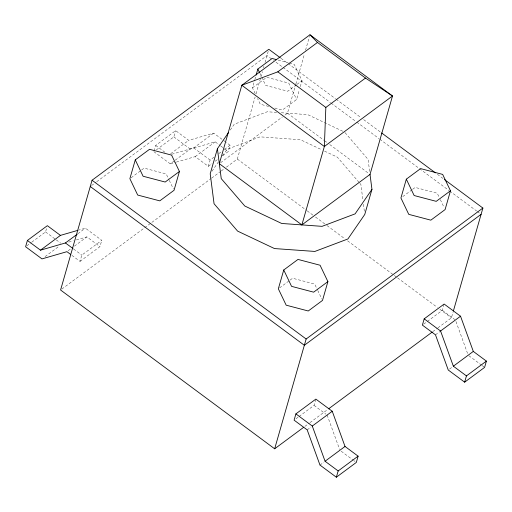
<?xml version="1.0" encoding="UTF-8"?>
<svg xmlns="http://www.w3.org/2000/svg" width="512" height="512" viewBox="0 0 512 512"><rect width="100%" height="100%" fill="white"/><g stroke="black" fill="none" stroke-linecap="round" stroke-linejoin="round"><path stroke-width="0.38" stroke-dasharray="2.56 1.92" d="M31.834 242.118L45.555 231.955L46.957 227.072M71.917 255.373L80.019 261.382L81.818 255.11L101.779 240.32L85.389 228.166L78.586 230.138M80.019 261.382L99.974 246.598L101.779 240.32M154.086 150.995L155.686 145.414L175.642 130.63L188.73 140.339L213.677 133.12L225.651 142.003M156.384 149.843L173.843 136.902L175.642 130.63M176.32 162.093L195.219 156.627L208.307 166.336L210.106 160.058L213.85 157.286M222.65 155.706L228.262 151.546L230.061 145.274L226.285 142.47M255.181 93.555L252.454 87.859L254.618 80.333M254.829 79.584L255.693 76.57M226.413 167.155L237.338 159.059L255.142 96.954M256.026 93.888L260.64 77.786M260.864 77.018L262.4 71.654M263.501 67.814L263.942 66.285M265.037 62.451L268.218 51.366M284.934 115.078L287.482 113.19L295.635 84.749M295.859 83.981L304.454 53.997M305.555 50.15L309.523 36.314M274.746 108.038L282.362 110.042L296.614 99.482L299.418 89.696M300.282 86.682L302.01 80.659L294.189 64.288L288.858 62.886M299.091 416.467L314.054 405.376L315.654 399.802M427.373 321.414L442.342 310.33L443.942 304.749M437.92 327.84L451.418 317.837L453.171 311.706M230.259 130.035L234.253 124.23L267.29 111.757L276.608 112.422M211.981 171.238L218.189 162.214M222.618 155.77L227.053 149.325L260.096 136.851L300.474 139.725L321.76 149.792M91.552 185.555L96.051 182.221M96.691 181.741L267.014 55.552L273.427 60.301M26.848 245.811L31.213 242.579M131.11 177.766L141.03 170.419M141.645 169.965L144.128 168.128L166.202 173.933L168.928 179.629M252.454 87.859L266.714 77.299L288.787 83.11L296.614 99.482M170.643 153.734L188.73 140.339M45.107 256.582L59.45 245.952M153.888 151.686L170.272 163.846L174.637 160.608M175.264 160.147L190.227 149.056L215.174 141.843L220.16 145.536M77.907 233.715L85.389 228.166M171.795 154.246L193.722 147.904L213.677 133.12M68.179 250.752L71.296 248.442M74.419 246.131L86.886 236.89L99.974 246.598M195.219 156.627L215.174 141.843M296.435 84.794L287.757 91.219L265.677 85.414L261.939 77.581M297.056 84.333L302.01 80.659M218.835 153.594L221.958 151.283M224.448 149.434L230.061 145.274M208.307 166.336L212.051 163.558M215.168 161.248L217.664 159.405M220.602 162.739L282.381 116.966M61.869 289.062L210.982 178.586M211.629 178.106L220.627 171.443M221.267 170.963L223.84 169.062M279.584 287.891L289.504 280.544M290.118 280.083L292.602 278.246L314.675 284.058L317.402 289.747M402.79 196.608L412.083 189.715M412.704 189.261L415.187 187.424L437.261 193.229L438.963 196.787M295.968 418.778L298.464 416.928M423.635 324.186L426.752 321.882M304.87 426.413L309.37 423.078M310.016 422.605L327.366 409.747M432.774 331.648L437.274 328.314M307.187 429.869L310.931 427.098M435.475 334.822L439.84 331.584M319.974 465.069L323.712 462.298M449.504 369.094L452.621 366.784M170.272 163.846L175.565 162.31M68.749 242.138L73.28 240.826M76.307 239.949L86.886 236.89M281.267 112.749L307.667 114.63L344.563 132.09M278.202 60.083L288.096 62.688M268.659 106.438L260.282 104.23L257.562 98.541M324.595 151.136L337.37 157.178L359.366 182.758M280.992 58.31L335.475 98.714M336.115 99.194L361.114 117.734M363.68 119.635L380.986 132.467M437.389 174.304L443.795 179.059M275.994 62.208L282.4 66.957M283.04 67.437L330.47 102.611M331.11 103.091L356.109 121.626M356.749 122.106L379.187 138.739M379.827 139.219L418.925 168.218M419.565 168.691L449.05 190.56M449.69 191.034L476.608 211.002M477.248 211.475L479.814 213.376M287.482 113.19L323.949 140.243M324.589 140.717L327.149 142.618M329.709 144.518L368.742 173.466M220.787 146.003L223.904 148.314M224.525 148.774L228.262 151.546M442.342 310.33L454.81 319.571M237.338 159.059L306.56 210.4M307.2 210.88L312.966 215.155M315.533 217.056L326.432 225.139M327.072 225.613L345.018 238.925M347.578 240.826L396.934 277.434M397.574 277.907L437.312 307.379M439.878 309.28L451.418 317.837M193.722 147.904L210.106 160.058M173.843 136.902L190.227 149.056M468.845 355.706L481.453 365.05M482.08 365.517L483.968 366.925M155.686 145.414L165.037 152.352M314.054 405.376L325.901 414.157M73.626 249.03L81.818 255.11M45.555 231.955L55.642 239.43M56.269 239.898L60.685 243.168M341.19 451.219L353.165 460.102M353.792 460.57L355.053 461.504M345.075 132.685L368.096 159.45L369.715 172.051M359.872 183.354L360.896 184.544L362.925 200.294M440.326 199.635L444.064 207.469M259.898 73.312L261.594 76.87M317.741 290.458L321.824 299.002M169.267 180.339L173.35 188.883M455.974 321.536L467.942 354.49M327.142 415.085L339.654 449.536M363.437 204.237L364.448 212.109"/><path stroke-width="0.77" d="M365.485 78.067L317.472 42.458L277.83 71.827L241.818 85.267L324.358 146.49L392.506 96L365.485 78.067L325.843 107.443L324.358 146.49L301.869 224.909L219.328 163.686L241.818 85.267L309.965 34.778L392.506 96L370.022 174.413L371.949 189.382L364.755 214.477L347.904 238.963L314.867 251.437L274.49 248.563L237.594 231.104L214.061 203.744L210.208 173.811L217.402 148.717L228.486 132.608M77.83 230.355L60.442 235.386L47.354 225.677L27.398 240.461L25.6 246.739L41.984 258.893L66.931 251.674L70.675 254.445M280.352 57.83L268.819 49.274L92.064 180.23L60.582 290.016L274.662 448.794L303.584 427.366M135.27 159.866L129.875 178.688L137.696 195.053L159.776 200.864L174.029 190.304L179.424 171.482L171.603 155.117L149.523 149.306L135.27 159.866L143.091 176.237L165.171 182.042L179.424 171.482M256.128 75.066L257.856 69.043L272.109 58.483L276.678 59.686M283.744 269.984L278.342 288.806L286.17 305.178L308.25 310.989L322.502 300.422L327.898 281.606L320.077 265.235L297.997 259.424L283.744 269.984L291.565 286.355L313.645 292.166L327.898 281.606M274.662 448.794L306.144 339.008L482.893 208.058L444.435 179.533M295.898 413.888L294.099 420.16L307.187 429.869L319.974 465.069L336.358 477.222L356.314 462.438L358.112 456.166L345.024 446.458L332.243 411.258L315.853 399.104L295.898 413.888L312.288 426.042L325.069 461.242L338.157 470.95L336.358 477.222M406.33 179.162L400.928 197.984L408.755 214.355L430.835 220.16L445.088 209.6L450.483 190.784L442.662 174.413L420.582 168.602L406.33 179.162L414.15 195.533L436.23 201.344L450.483 190.784M424.186 318.842L422.387 325.114L435.475 334.822L448.256 370.022L464.646 382.176L484.602 367.392L486.4 361.114L473.312 351.411L460.531 316.211L444.141 304.051L424.186 318.842L440.57 330.995L453.357 366.195L466.445 375.904L464.646 382.176M453.395 310.938L482.893 208.058M371.949 189.382L355.098 213.869L322.061 226.342L281.683 223.469L244.787 206.016L221.254 178.656L217.402 148.717M27.398 240.461L40.486 250.17L60.442 235.386M40.486 250.17L65.434 242.957L77.28 234.176M301.869 224.909L370.022 174.413M481.094 214.33L304.346 345.286L90.266 186.502M328.653 408.794L432.134 332.128M312.288 426.042L332.243 411.258M440.57 330.995L460.531 316.211M325.069 461.242L345.024 446.458M453.357 366.195L473.312 351.411M338.157 470.95L358.112 456.166M466.445 375.904L486.4 361.114M381.626 132.947L435.462 172.877M277.83 71.827L325.843 107.443M92.064 180.23L306.144 339.008M65.434 242.957L72.998 248.563M309.965 34.778L317.472 42.458M257.856 69.043L259.552 72.602"/></g></svg>
